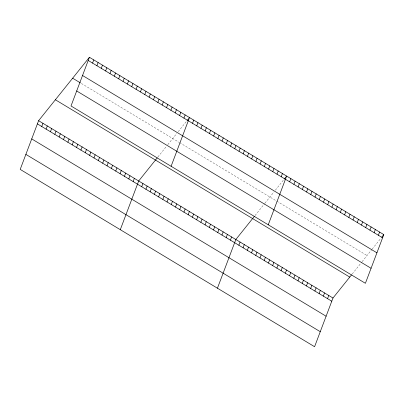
<?xml version="1.0" encoding="UTF-8"?>
<svg xmlns="http://www.w3.org/2000/svg" width="404" height="404" viewBox="0 0 404 404"><rect width="100%" height="100%" fill="white"/><g stroke="black" fill="none" stroke-linecap="round" stroke-linejoin="round"><path stroke-width="0.3" stroke-dasharray="2.02 1.52" d="M157.929 156.979L166.746 145.975M167.801 144.657L176.846 133.371M178.214 131.664L186.426 121.412M255.076 215.494L264.595 203.611M264.948 203.172L273.993 191.89M275.361 190.178L283.916 179.502M352.222 274.008L361.742 262.13M362.095 261.691L371.821 249.551M372.165 249.122L381.063 238.017M81.35 83.451L179.073 142.314M179.603 142.632L276.22 200.828M276.75 201.147L367.034 255.53"/><path stroke-width="0.61" d="M89.415 57.282L71.013 105.984L365.398 283.305L383.8 234.603L89.415 57.282L38.602 120.695L20.2 169.397L314.585 346.718L332.987 298.016L351.52 274.892M41.748 126.508L42.955 123.316M46.101 129.129L47.308 125.937M50.455 131.749L51.656 128.558M54.803 134.37L56.01 131.179M59.156 136.991L60.363 133.8M63.509 139.612L64.716 136.421M92.561 63.095L93.768 59.903M67.862 142.238L69.064 139.042M96.915 65.716L98.116 62.524M72.21 144.859L73.417 141.668M101.263 68.337L102.47 65.145M76.563 147.48L77.77 144.289M105.616 70.958L106.823 67.766M80.916 150.101L82.123 146.91M109.969 73.578L111.176 70.387M85.269 152.722L86.471 149.531M114.317 76.199L115.524 73.008M89.617 155.343L90.824 152.151M118.67 78.82L119.877 75.629M93.97 157.964L95.177 154.772M123.023 81.441L124.23 78.25M98.323 160.585L99.53 157.393M127.376 84.062L128.583 80.871M102.672 163.206L103.878 160.014M131.724 86.683L132.931 83.492M107.025 165.827L108.232 162.635M136.077 89.304L137.284 86.113M111.378 168.448L112.585 165.256M140.43 91.925L141.637 88.734M115.731 171.069L116.938 167.877M144.784 94.546L145.985 91.355M120.079 173.69L121.286 170.498M149.132 97.172L150.338 93.975M124.432 176.311L125.639 173.119M153.485 99.793L154.692 96.601M128.785 178.932L129.992 175.74M157.838 102.414L159.045 99.222M133.138 181.558L134.345 178.361M162.191 105.035L163.393 101.843M120.291 229.689L138.693 180.987L157.227 157.858M166.539 107.656L167.746 104.464M141.713 186.719L142.92 183.527M170.892 110.277L172.099 107.085M145.935 189.264L147.142 186.072M175.245 112.898L176.452 109.706M150.162 191.809L151.364 188.618M179.598 115.519L180.8 112.327M154.384 194.354L155.591 191.163M183.946 118.14L185.153 114.948M158.605 196.899L159.812 193.708M171.104 166.271L189.506 117.569L187.113 120.559M162.832 199.44L164.039 196.248M192.521 123.306L193.728 120.114M167.054 201.985L168.261 198.793M196.748 125.851L197.955 122.659M171.281 204.53L172.483 201.338M200.97 128.396L202.177 125.2M175.503 207.075L176.71 203.884M205.197 130.936L206.399 127.745M179.724 209.62L180.931 206.429M209.418 133.482L210.625 130.29M183.951 212.161L185.158 208.969M213.64 136.027L214.847 132.835M188.173 214.706L189.38 211.514M217.867 138.572L219.074 135.38M192.4 217.251L193.602 214.059M222.089 141.112L223.296 137.921M196.622 219.796L197.829 216.605M226.316 143.657L227.518 140.466M200.844 222.341L202.05 219.145M230.538 146.203L231.744 143.011M205.07 224.882L206.277 221.69M234.759 148.748L235.966 145.556M209.292 227.427L210.499 224.235M238.986 151.293L240.193 148.101M213.519 229.972L214.721 226.78M243.208 153.833L244.415 150.642M217.741 232.517L218.948 229.326M247.435 156.378L248.637 153.187M221.963 235.062L223.17 231.866M251.657 158.923L252.864 155.732M226.189 237.602L227.396 234.411M255.878 161.469L257.085 158.277M230.411 240.148L231.618 236.956M260.105 164.014L261.312 160.822M217.438 288.204L235.84 239.501L254.374 216.372M264.327 166.554L265.534 163.362M238.86 245.238L240.067 242.047M268.554 169.099L269.756 165.908M243.082 247.783L244.289 244.587M272.776 171.644L273.983 168.453M247.309 250.323L248.511 247.132M276.998 174.19L278.204 170.998M251.53 252.869L252.737 249.677M281.224 176.735L282.431 173.543M255.752 255.414L256.959 252.222M268.251 224.791L286.653 176.083L284.259 179.073M259.979 257.959L261.186 254.767M289.668 181.82L290.875 178.629M264.201 260.504L265.408 257.308M293.895 184.365L295.102 181.174M268.428 263.044L269.63 259.853M298.117 186.911L299.324 183.719M272.649 265.59L273.856 262.398M302.344 189.456L303.55 186.264M276.871 268.135L278.078 264.943M306.565 191.996L307.772 188.804M281.098 270.68L282.305 267.488M310.787 194.541L311.994 191.35M285.32 273.225L286.527 270.029M315.014 197.086L316.221 193.895M289.547 275.765L290.749 272.574M319.236 199.632L320.443 196.44M293.769 278.311L294.976 275.119M323.463 202.177L324.664 198.985M297.99 280.856L299.197 277.664M327.684 204.717L328.891 201.525M302.217 283.401L303.424 280.209M331.906 207.262L333.113 204.071M306.439 285.946L307.646 282.75M336.133 209.807L337.34 206.616M310.666 288.486L311.868 285.295M340.355 212.352L341.562 209.161M314.888 291.031L316.095 287.84M344.582 214.898L345.784 211.706M319.109 293.577L320.316 290.385M348.804 217.438L350.01 214.246M323.336 296.122L324.543 292.93M353.025 219.983L354.232 216.791M327.558 298.667L328.765 295.47M357.252 222.528L358.459 219.337M361.474 225.073L362.681 221.882M365.701 227.619L366.903 224.427M369.923 230.159L371.13 226.967M374.144 232.704L375.351 229.512M378.371 235.249L379.578 232.058M381.745 237.163L383.8 234.603M88.208 60.474L382.593 237.794M82.532 75.492L376.917 252.813M72.649 78.209L80.386 82.865M76.684 90.966L371.074 268.286M55.373 99.768L349.758 277.088M38.602 120.695L332.987 298.016M37.395 123.887L331.785 301.207M31.724 138.905L326.109 316.226M25.876 154.379L320.261 331.699"/></g></svg>
